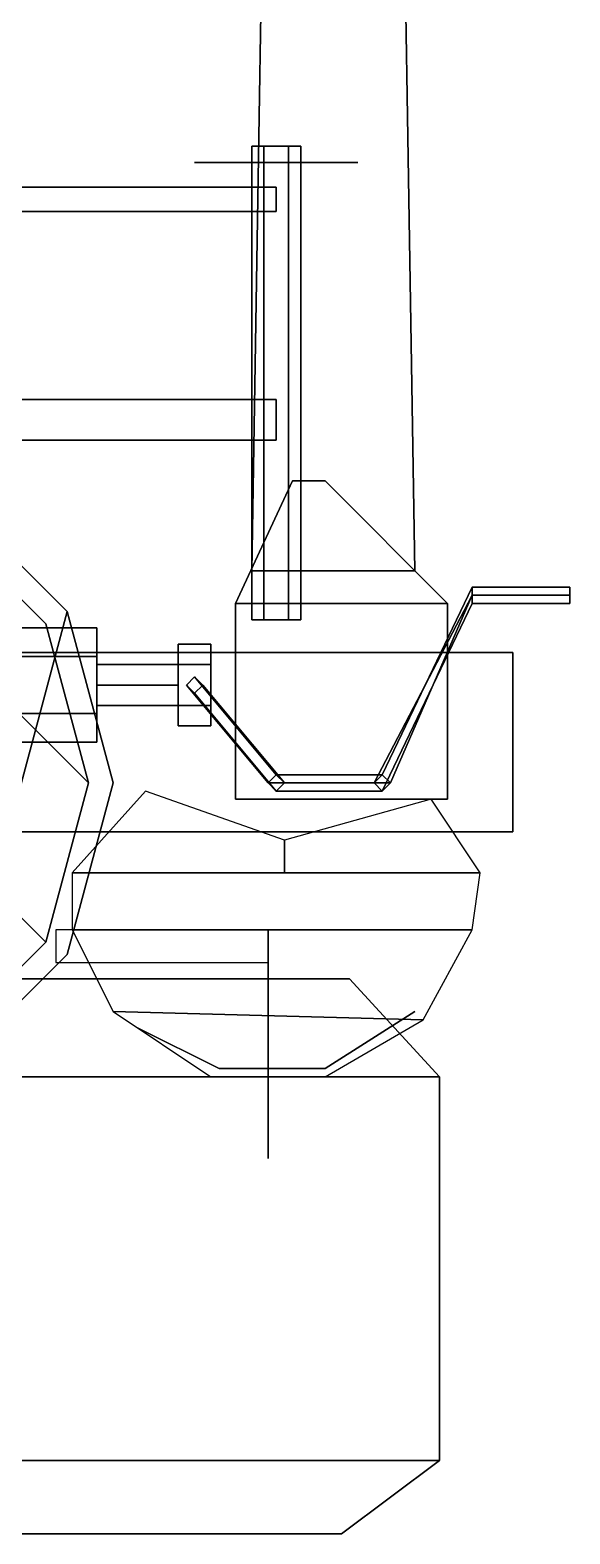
# Model space of a CAD drawing. Header units: millimetres. Extents: x -0.98 to 3.96, y -2.96 to 3.28.
# Drawn here: x 0.318 to 0.98, y -0.92 to 0.922 of the extents above; entities that cross this region are included whole.
import ezdxf

# ---------------------------------------------------------------- set-up
doc = ezdxf.new("R2010")
doc.units = ezdxf.units.MM
for name, color, linetype in [('sleeve', 5, 'Continuous'), ('support2', 5, 'Continuous'), ('turret', 2, 'Continuous')]:
    doc.layers.add(name, color=color, linetype=linetype)

msp = doc.modelspace()

# ---------------------------------------------------------------- linework, layer by layer
for points in [[(0, 0.39, 0.5), (0.39, 0, 0.5), (0.3377, -0.195, 0.5), (-0.195, 0.3377, 0.5)], [(0.195, 0.3377, 0.5), (0.3377, 0.195, 0.5), (0.39, 0, 0.5), (0, 0.39, 0.5)], [(0.64, 0.37, 0.49), (0.57, 0.22, 0.49), (0.57, 0.22, 0.51), (0.64, 0.37, 0.51)], [(0.64, 0.37, 0.51), (0.57, 0.22, 0.51), (0.83, 0.22, 0.51), (0.68, 0.37, 0.51)], [(0.68, 0.37, 0.49), (0.83, 0.22, 0.49), (0.57, 0.22, 0.49), (0.64, 0.37, 0.49)], [(0.64, 0.37, 0.78), (0.57, 0.22, 0.78), (0.83, 0.22, 0.78), (0.68, 0.37, 0.78)], [(0.68, 0.37, 0.76), (0.83, 0.22, 0.76), (0.57, 0.22, 0.76), (0.64, 0.37, 0.76)], [(0.64, 0.37, 0.76), (0.57, 0.22, 0.76), (0.57, 0.22, 0.78), (0.64, 0.37, 0.78)], [(0.68, 0.37, 0.51), (0.68, 0.37, 0.49), (0.64, 0.37, 0.49), (0.64, 0.37, 0.51)], [(0.68, 0.37, 0.78), (0.68, 0.37, 0.76), (0.64, 0.37, 0.76), (0.64, 0.37, 0.78)], [(0.83, 0.22, 0.51), (0.83, 0.22, 0.49), (0.68, 0.37, 0.49), (0.68, 0.37, 0.51)], [(0.83, 0.22, 0.78), (0.83, 0.22, 0.76), (0.68, 0.37, 0.76), (0.68, 0.37, 0.78)], [(-0.195, 0.3377, 0.5), (0.3377, -0.195, 0.5), (0.195, -0.3377, 0.5), (-0.3377, 0.195, 0.5)], [(0.195, 0.3377, 0.81), (0.3377, 0.195, 0.81), (0.3377, 0.195, 0.5), (0.195, 0.3377, 0.5)], [(0.57, 0.22, 0.51), (0.57, 0.16, 0.51), (0.83, 0.16, 0.51), (0.83, 0.22, 0.51)], [(0.57, 0.22, 0.49), (0.57, -0.02, 0.49), (0.57, -0.02, 0.51), (0.57, 0.22, 0.51)], [(0.83, 0.22, 0.49), (0.83, -0.02, 0.49), (0.57, -0.02, 0.49), (0.57, 0.22, 0.49)], [(0.57, 0.22, 0.76), (0.57, -0.02, 0.76), (0.57, -0.02, 0.78), (0.57, 0.22, 0.78)], [(0.57, 0.22, 0.78), (0.57, -0.02, 0.78), (0.83, -0.02, 0.78), (0.83, 0.22, 0.78)], [(0.83, 0.22, 0.76), (0.83, 0.16, 0.76), (0.57, 0.16, 0.76), (0.57, 0.22, 0.76)], [(0.83, -0.02, 0.51), (0.83, -0.02, 0.49), (0.83, 0.22, 0.49), (0.83, 0.22, 0.51)], [(0.83, -0.02, 0.78), (0.83, -0.02, 0.76), (0.83, 0.22, 0.76), (0.83, 0.22, 0.78)], [(0.3377, 0.195, 0.81), (0.39, 0, 0.81), (0.39, 0, 0.5), (0.3377, 0.195, 0.5)], [(0.91, -0.06, 0.76), (0.91, 0.16, 0.76), (-0.91, 0.16, 0.76), (-0.91, -0.06, 0.76)], [(-0.91, 0.16, 0.51), (0.91, 0.16, 0.51), (0.91, -0.06, 0.51), (-0.91, -0.06, 0.51)], [(-0.91, 0.16, 0.76), (0.91, 0.16, 0.76), (0.91, 0.16, 0.51), (-0.91, 0.16, 0.51)], [(0.91, -0.06, 0.51), (0.91, 0.16, 0.51), (0.91, 0.16, 0.76), (0.91, -0.06, 0.76)], [(0.39, 0, 0.81), (0.3377, -0.195, 0.81), (0.3377, -0.195, 0.5), (0.39, 0, 0.5)], [(0.57, -0.02, 0.51), (0.57, -0.02, 0.49), (0.83, -0.02, 0.49), (0.83, -0.02, 0.51)], [(0.57, -0.02, 0.78), (0.57, -0.02, 0.76), (0.83, -0.02, 0.76), (0.83, -0.02, 0.78)], [(-0.91, -0.06, 0.51), (0.91, -0.06, 0.51), (0.91, -0.06, 0.76), (-0.91, -0.06, 0.76)], [(0.3377, -0.195, 0.81), (0.195, -0.3377, 0.81), (0.195, -0.3377, 0.5), (0.3377, -0.195, 0.5)], [(-0.82, -0.36, 0.61), (-0.71, -0.24, 0.61), (0.71, -0.24, 0.61), (0.82, -0.36, 0.61)], [(0.71, -0.24, 0.67), (-0.71, -0.24, 0.67), (-0.82, -0.36, 0.67), (0.82, -0.36, 0.67)], [(0.71, -0.24, 0.61), (-0.71, -0.24, 0.61), (-0.71, -0.24, 0.67), (0.71, -0.24, 0.67)], [(0.82, -0.36, 0.61), (0.71, -0.24, 0.61), (0.71, -0.24, 0.67), (0.82, -0.36, 0.67)], [(0.82, -0.36, 0.67), (-0.82, -0.36, 0.67), (-0.82, -0.83, 0.67), (0.82, -0.83, 0.67)], [(-0.82, -0.83, 0.61), (-0.82, -0.36, 0.61), (0.82, -0.36, 0.61), (0.82, -0.83, 0.61)], [(0.82, -0.83, 0.61), (0.82, -0.36, 0.61), (0.82, -0.36, 0.67), (0.82, -0.83, 0.67)], [(-0.7, -0.92, 0.61), (-0.82, -0.83, 0.61), (0.82, -0.83, 0.61), (0.7, -0.92, 0.61)], [(0.82, -0.83, 0.67), (-0.82, -0.83, 0.67), (-0.7, -0.92, 0.67), (0.7, -0.92, 0.67)], [(0.7, -0.92, 0.61), (0.82, -0.83, 0.61), (0.82, -0.83, 0.67), (0.7, -0.92, 0.67)], [(0.7, -0.92, 0.67), (-0.7, -0.92, 0.67), (-0.7, -0.92, 0.61), (0.7, -0.92, 0.61)]]:
    msp.add_3dface(points)
at = {"layer": 'sleeve'}
for points in [[(0.605, 0.2, 1.804), (0.59, 0.2, 1.83), (0.59, 0.78, 1.83), (0.605, 0.78, 1.804)], [(0.59, 0.78, 1.83), (0.65, 0.78, 1.83), (0.635, 0.78, 1.804), (0.605, 0.78, 1.804)], [(0.59, 0.2, 1.83), (0.605, 0.2, 1.856), (0.605, 0.78, 1.856), (0.59, 0.78, 1.83)], [(0.605, 0.78, 1.856), (0.635, 0.78, 1.856), (0.65, 0.78, 1.83), (0.59, 0.78, 1.83)], [(0.635, 0.2, 1.804), (0.605, 0.2, 1.804), (0.605, 0.78, 1.804), (0.635, 0.78, 1.804)], [(0.605, 0.2, 1.856), (0.635, 0.2, 1.856), (0.635, 0.78, 1.856), (0.605, 0.78, 1.856)], [(0.65, 0.2, 1.83), (0.635, 0.2, 1.804), (0.635, 0.78, 1.804), (0.65, 0.78, 1.83)], [(0.635, 0.2, 1.856), (0.65, 0.2, 1.83), (0.65, 0.78, 1.83), (0.635, 0.78, 1.856)], [(0.72, 0.76, 1.98), (0.52, 0.76, 1.91), (0.54, 0.76, 1.86), (0.72, 0.76, 1.91)], [(0.69, 0.76, 2.02), (0.52, 0.76, 1.98), (0.52, 0.76, 1.91), (0.72, 0.76, 1.98)], [(0.55, 0.76, 2.02), (0.62, 0.76, 2.04), (0.69, 0.76, 2.02), (0.52, 0.76, 1.98)], [(0.72, 0.76, 1.91), (0.54, 0.76, 1.86), (0.62, 0.76, 1.85), (0.7, 0.76, 1.86)], [(0.62, 0.73, 1.79), (-0.66, 0.73, 1.79), (-0.66, 0.73, 1.86), (0.62, 0.73, 1.86)], [(0.62, 0.73, 1.86), (-0.66, 0.73, 1.86), (-0.66, 0.7, 1.86), (0.62, 0.7, 1.86)], [(-0.66, 0.7, 1.79), (-0.66, 0.73, 1.79), (0.62, 0.73, 1.79), (0.62, 0.7, 1.79)], [(0.62, 0.7, 1.79), (0.62, 0.73, 1.79), (0.62, 0.73, 1.86), (0.62, 0.7, 1.86)], [(0.62, 0.7, 1.86), (-0.66, 0.7, 1.86), (-0.66, 0.7, 1.79), (0.62, 0.7, 1.79)], [(-0.66, 0.42, 1.79), (-0.66, 0.47, 1.79), (0.62, 0.47, 1.79), (0.62, 0.42, 1.79)], [(0.62, 0.47, 1.85), (-0.66, 0.47, 1.85), (-0.66, 0.42, 1.85), (0.62, 0.42, 1.85)], [(0.62, 0.47, 1.79), (-0.66, 0.47, 1.79), (-0.66, 0.47, 1.85), (0.62, 0.47, 1.85)], [(0.62, 0.42, 1.79), (0.62, 0.47, 1.79), (0.62, 0.47, 1.85), (0.62, 0.42, 1.85)], [(0.62, 0.42, 1.85), (-0.66, 0.42, 1.85), (-0.66, 0.42, 1.79), (0.62, 0.42, 1.79)], [(0.605, 0.2, 1.804), (0.635, 0.2, 1.804), (0.65, 0.2, 1.83), (0.59, 0.2, 1.83)], [(0.59, 0.2, 1.83), (0.65, 0.2, 1.83), (0.635, 0.2, 1.856), (0.605, 0.2, 1.856)]]:
    msp.add_3dface(points, dxfattribs=at)
at = {"layer": 'support2'}
for points in [[(0.77, 1.5, 0.76), (0.61, 1.5, 0.76), (0.59, 0.26, 0.76), (0.79, 0.26, 0.76)], [(0.59, 0.26, 0.51), (0.61, 1.5, 0.51), (0.77, 1.5, 0.51), (0.79, 0.26, 0.51)], [(0.59, 0.26, 0.76), (0.61, 1.5, 0.76), (0.61, 1.5, 0.51), (0.59, 0.26, 0.51)], [(0.79, 0.26, 0.51), (0.77, 1.5, 0.51), (0.77, 1.5, 0.76), (0.79, 0.26, 0.76)], [(0.79, 0.26, 0.76), (0.59, 0.26, 0.76), (0.59, 0.26, 0.51), (0.79, 0.26, 0.51)]]:
    msp.add_3dface(points, dxfattribs=at)
at = {"layer": 'turret'}
for points in [[(0.21, 0.3637, 0.86), (0, -0.42, 0.86), (0.21, -0.3637, 0.86), (0.3637, 0.21, 0.86)], [(0.21, 0.3637, 0.81), (0, -0.42, 0.81), (0.21, -0.3637, 0.81), (0.3637, 0.21, 0.81)], [(0.3637, 0.21, 0.81), (0.21, 0.3637, 0.81), (0.21, 0.3637, 0.86), (0.3637, 0.21, 0.86)], [(0.86, 0.23, 1.62), (0.86, 0.24, 1.61), (0.75, 0.01, 1.28), (0.74, 0, 1.29)], [(0.86, 0.24, 1.61), (0.86, 0.23, 1.6), (0.76, 0, 1.27), (0.75, 0.01, 1.28)], [(0.98, 0.23, 1.62), (0.98, 0.24, 1.61), (0.86, 0.24, 1.61), (0.86, 0.23, 1.62)], [(0.98, 0.24, 1.61), (0.98, 0.23, 1.6), (0.86, 0.23, 1.6), (0.86, 0.24, 1.61)], [(0.98, 0.22, 1.61), (0.98, 0.23, 1.6), (0.98, 0.24, 1.61), (0.98, 0.23, 1.62)], [(0.86, 0.22, 1.61), (0.86, 0.23, 1.62), (0.74, 0, 1.29), (0.75, -0.01, 1.28)], [(0.86, 0.23, 1.6), (0.86, 0.22, 1.61), (0.75, -0.01, 1.28), (0.76, 0, 1.27)], [(0.98, 0.22, 1.61), (0.98, 0.23, 1.62), (0.86, 0.23, 1.62), (0.86, 0.22, 1.61)], [(0.98, 0.23, 1.6), (0.98, 0.22, 1.61), (0.86, 0.22, 1.61), (0.86, 0.23, 1.6)], [(0.3637, 0.21, 0.86), (0.21, -0.3637, 0.86), (0.3637, -0.21, 0.86), (0.42, 0, 0.86)], [(0.3637, 0.21, 0.81), (0.21, -0.3637, 0.81), (0.3637, -0.21, 0.81), (0.42, 0, 0.81)], [(0.42, 0, 0.81), (0.3637, 0.21, 0.81), (0.3637, 0.21, 0.86), (0.42, 0, 0.86)], [(0.22, 0.19, 1.47), (0.22, 0.155, 1.5306), (0.4, 0.155, 1.5306), (0.4, 0.19, 1.47)], [(0.22, 0.155, 1.4094), (0.22, 0.19, 1.47), (0.4, 0.19, 1.47), (0.4, 0.155, 1.4094)], [(0.4, 0.155, 1.5306), (0.4, 0.085, 1.5306), (0.4, 0.05, 1.47), (0.4, 0.19, 1.47)], [(0.4, 0.19, 1.47), (0.4, 0.05, 1.47), (0.4, 0.085, 1.4094), (0.4, 0.155, 1.4094)], [(0.5, 0.17, 1.47), (0.5, 0.145, 1.5133), (0.54, 0.145, 1.5133), (0.54, 0.17, 1.47)], [(0.5, 0.145, 1.4267), (0.5, 0.17, 1.47), (0.54, 0.17, 1.47), (0.54, 0.145, 1.4267)], [(0.5, 0.17, 1.47), (0.5, 0.07, 1.47), (0.5, 0.095, 1.5133), (0.5, 0.145, 1.5133)], [(0.5, 0.145, 1.4267), (0.5, 0.095, 1.4267), (0.5, 0.07, 1.47), (0.5, 0.17, 1.47)], [(0.54, 0.145, 1.5133), (0.54, 0.095, 1.5133), (0.54, 0.07, 1.47), (0.54, 0.17, 1.47)], [(0.54, 0.17, 1.47), (0.54, 0.07, 1.47), (0.54, 0.095, 1.4267), (0.54, 0.145, 1.4267)], [(0.22, 0.155, 1.5306), (0.22, 0.085, 1.5306), (0.4, 0.085, 1.5306), (0.4, 0.155, 1.5306)], [(0.22, 0.085, 1.4094), (0.22, 0.155, 1.4094), (0.4, 0.155, 1.4094), (0.4, 0.085, 1.4094)], [(0.4, 0.145, 1.47), (0.4, 0.12, 1.495), (0.5, 0.12, 1.495), (0.5, 0.145, 1.47)], [(0.4, 0.12, 1.445), (0.4, 0.145, 1.47), (0.5, 0.145, 1.47), (0.5, 0.12, 1.445)], [(0.5, 0.145, 1.5133), (0.5, 0.095, 1.5133), (0.54, 0.095, 1.5133), (0.54, 0.145, 1.5133)], [(0.5, 0.095, 1.4267), (0.5, 0.145, 1.4267), (0.54, 0.145, 1.4267), (0.54, 0.095, 1.4267)], [(0.51, 0.12, 1.43), (0.52, 0.13, 1.43), (0.62, 0.01, 1.28), (0.61, 0, 1.27)], [(0.52, 0.13, 1.43), (0.53, 0.12, 1.43), (0.63, 0, 1.29), (0.62, 0.01, 1.28)], [(0.4, 0.12, 1.495), (0.4, 0.095, 1.47), (0.5, 0.095, 1.47), (0.5, 0.12, 1.495)], [(0.4, 0.095, 1.47), (0.4, 0.12, 1.445), (0.5, 0.12, 1.445), (0.5, 0.095, 1.47)], [(0.52, 0.11, 1.43), (0.51, 0.12, 1.43), (0.61, 0, 1.27), (0.62, -0.01, 1.28)], [(0.53, 0.12, 1.43), (0.52, 0.11, 1.43), (0.62, -0.01, 1.28), (0.63, 0, 1.29)], [(0.5, 0.095, 1.5133), (0.5, 0.07, 1.47), (0.54, 0.07, 1.47), (0.54, 0.095, 1.5133)], [(0.5, 0.07, 1.47), (0.5, 0.095, 1.4267), (0.54, 0.095, 1.4267), (0.54, 0.07, 1.47)], [(0.22, 0.085, 1.5306), (0.22, 0.05, 1.47), (0.4, 0.05, 1.47), (0.4, 0.085, 1.5306)], [(0.22, 0.05, 1.47), (0.22, 0.085, 1.4094), (0.4, 0.085, 1.4094), (0.4, 0.05, 1.47)], [(0.75, 0.01, 1.28), (0.76, 0, 1.27), (0.61, 0, 1.27), (0.62, 0.01, 1.28)], [(0.74, 0, 1.29), (0.75, 0.01, 1.28), (0.62, 0.01, 1.28), (0.63, 0, 1.29)], [(0.3637, -0.21, 0.81), (0.42, 0, 0.81), (0.42, 0, 0.86), (0.3637, -0.21, 0.86)], [(0.63, -0.07, 1.07), (0.46, -0.01, 1.07), (0.37, -0.11, 1.07), (0.63, -0.11, 1.07)], [(0.76, 0, 1.27), (0.75, -0.01, 1.28), (0.62, -0.01, 1.28), (0.61, 0, 1.27)], [(0.75, -0.01, 1.28), (0.74, 0, 1.29), (0.63, 0, 1.29), (0.62, -0.01, 1.28)], [(0.81, -0.02, 1.07), (0.63, -0.07, 1.07), (0.63, -0.11, 1.07), (0.87, -0.11, 1.07)], [(0.87, -0.11, 1.07), (0.37, -0.11, 1.07), (0.37, -0.18, 1.07), (0.86, -0.18, 1.07)], [(0.35, -0.18, 0.86), (0.35, -0.22, 0.86), (0.61, -0.22, 1.04), (0.61, -0.18, 1.04)], [(0.86, -0.18, 1.07), (0.37, -0.18, 1.07), (0.42, -0.28, 1.07), (0.8, -0.29, 1.07)], [(0.61, -0.18, 1.04), (0.61, -0.36, 1.04), (0.61, -0.36, 1.07), (0.61, -0.18, 1.07)], [(0.21, -0.3637, 0.81), (0.3637, -0.21, 0.81), (0.3637, -0.21, 0.86), (0.21, -0.3637, 0.86)], [(0.8, -0.29, 1.07), (0.42, -0.28, 1.07), (0.54, -0.36, 1.07), (0.68, -0.36, 1.07)], [(0.79, -0.28, 1.34), (0.79, -0.28, 1.46), (0.68, -0.35, 1.46), (0.68, -0.35, 1.34)], [(0.55, -0.35, 1.34), (0.55, -0.35, 1.46), (0.45, -0.3, 1.46), (0.45, -0.3, 1.34)], [(0.68, -0.35, 1.34), (0.68, -0.35, 1.46), (0.55, -0.35, 1.46), (0.55, -0.35, 1.34)], [(0.61, -0.46, 1.15), (0.61, -0.35, 1.37), (0.61, -0.35, 1.34), (0.61, -0.44, 1.15)], [(0.61, -0.36, 1.04), (0.61, -0.46, 1.15), (0.61, -0.44, 1.15), (0.61, -0.36, 1.07)]]:
    msp.add_3dface(points, dxfattribs=at)

doc.saveas('drawing.dxf')
